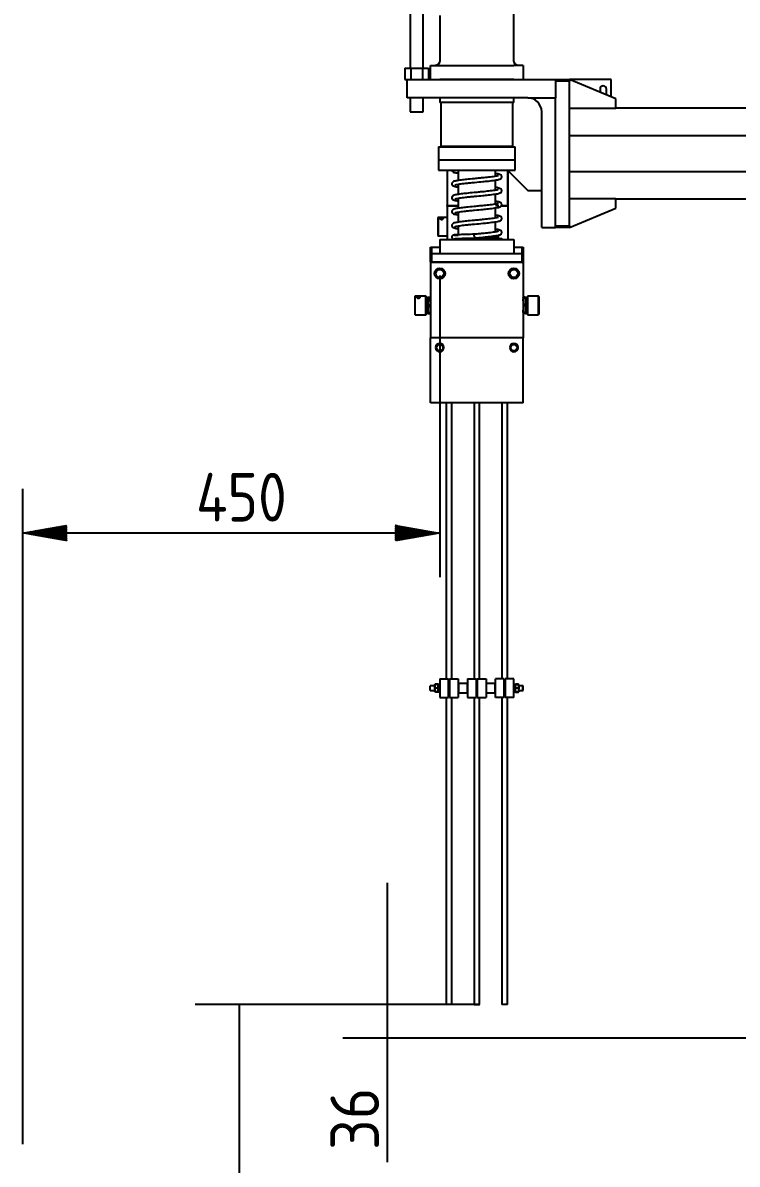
# Model space of a CAD drawing. Header units: millimetres. Extents: x 0 to 1189, y 0 to 841.
# Drawn here: x 364.6 to 416, y 628 to 710.1 of the extents above; entities that cross this region are included whole.
import ezdxf

# ---------------------------------------------------------------- set-up
doc = ezdxf.new("R2010")
doc.units = ezdxf.units.MM
doc.layers.add('1', color=7, linetype='CONTINUOUS', true_color=0xffffff)
doc.layers.add('205', color=7, linetype='CONTINUOUS', true_color=0xffffff)
doc.styles.add('iso-1', font='isocp.shx')
doc.dimstyles.get("Standard").update_dxf_attribs({"dimtxt": 0.18, "dimasz": 0.18, "dimexe": 0.18, "dimexo": 0.0625, "dimgap": 0.09, "dimtad": 0, "dimtih": 1, "dimtoh": 1, "dimdec": 4, "dimzin": 0, "dimdsep": 46, "dimtxsty": 'Standard', "dimcen": 0.09, "dimadec": 0, "dimazin": 0, "dimtfac": 1, "dimtdec": 4, "dimtofl": 0, "dimtmove": 0, "dimatfit": 3, "dimfxl": 1, "dimtolj": 1, "dimtzin": 0, "dimarcsym": 0})

# ---------------------------------------------------------------- blocks, each defined once
blk = doc.blocks.new('DimnDraft3D7')
at = {"layer": '1', "color": 152, "linetype": 'Continuous', "transparency": 16777216}
for p, q in [((393.456, 639.451), (376.968, 639.451)), ((370.831, 572.784), (383.318, 572.784))]:
    blk.add_line(p, q, dxfattribs=at)
at = {"layer": '1', "color": 27, "linetype": 'Continuous', "transparency": 16777216}
blk.add_line((380.143, 639.451), (380.143, 572.784), dxfattribs=at)
for points in [[(380.143, 639.451), (380.703, 636.276), (379.583, 636.276), (380.143, 639.451)], [(380.143, 572.784), (379.583, 575.959), (380.703, 575.959), (380.143, 572.784)]]:
    blk.add_solid(points, dxfattribs=at)
at = {"layer": '1', "color": 23, "linetype": 'Continuous', "transparency": 16777216, "insert": (379.572, 602.867), "char_height": 3.5, "attachment_point": 7, "rotation": 90, "line_spacing_factor": 0.963855, "style": 'iso-1'}
blk.add_mtext('\\W01.000;1000 ', dxfattribs=at)
blk = doc.blocks.new('DimnDraft3D8')
at = {"layer": '1', "color": 27, "linetype": 'Continuous', "transparency": 16777216}
blk.add_line((390.781, 648.201), (390.781, 628.11), dxfattribs=at)
at = {"layer": '1', "color": 152, "linetype": 'Continuous', "transparency": 16777216}
for p, q in [((397.456, 639.451), (387.606, 639.451)), ((417.812, 637.034), (387.606, 637.034))]:
    blk.add_line(p, q, dxfattribs=at)
at = {"layer": '1', "color": 27, "linetype": 'Continuous', "transparency": 16777216}
for points in [[(390.781, 639.451), (390.221, 642.626), (391.34, 642.626), (390.781, 639.451)], [(390.781, 637.034), (391.34, 633.859), (390.221, 633.859), (390.781, 637.034)]]:
    blk.add_solid(points, dxfattribs=at)
at = {"layer": '1', "color": 23, "linetype": 'Continuous', "transparency": 16777216, "insert": (390.21, 628.985), "char_height": 3.5, "attachment_point": 7, "rotation": 90, "line_spacing_factor": 0.963855, "style": 'iso-1'}
blk.add_mtext('\\W01.000;36 ', dxfattribs=at)
blk = doc.blocks.new('DimnDraft3D12')
at = {"layer": '1', "color": 152, "linetype": 'Continuous', "transparency": 16777216}
for p, q in [((403.261, 799.143), (691.927, 799.143)), ((596.889, 478.901), (691.927, 478.901))]:
    blk.add_line(p, q, dxfattribs=at)
at = {"layer": '1', "color": 27, "linetype": 'Continuous', "transparency": 16777216}
blk.add_line((688.752, 478.901), (688.752, 799.143), dxfattribs=at)
for points in [[(688.752, 799.143), (689.312, 795.968), (688.192, 795.968), (688.752, 799.143)], [(688.752, 478.901), (688.192, 482.076), (689.312, 482.076), (688.752, 478.901)]]:
    blk.add_solid(points, dxfattribs=at)
at = {"layer": '1', "color": 23, "linetype": 'Continuous', "transparency": 16777216, "insert": (688.181, 634.979), "char_height": 3.5, "attachment_point": 7, "rotation": 90, "line_spacing_factor": 0.963855, "style": 'iso-1'}
blk.add_mtext('\\W01.000;4804 ', dxfattribs=at)

msp = doc.modelspace()

# ---------------------------------------------------------------- hatches: boundary and pattern name
at = {"layer": '1', "linetype": 'Continuous'}
h = msp.add_hatch(dxfattribs=at)
h.set_pattern_fill('ANSI31', color=27, scale=0.02, angle=45, style=0, pattern_type=0)
h.set_pattern_definition([(45, (0, 0), (-0.0141421356, 0.0141421356), [])])
h.paths.add_polyline_path([(364.577, 673.382), (367.752, 673.942), (367.752, 672.822)], flags=0)
h = msp.add_hatch(dxfattribs=at)
h.set_pattern_fill('ANSI31', color=27, scale=0.02, angle=45, style=0, pattern_type=0)
h.set_pattern_definition([(45, (0, 0), (-0.0141421356, 0.0141421356), [])])
h.paths.add_polyline_path([(394.577, 673.382), (391.402, 672.822), (391.402, 673.942)], flags=0)

# ---------------------------------------------------------------- linework, layer by layer
at = {"layer": '1', "color": 152, "linetype": 'Continuous'}
for p, q in [((394.577, 691.897), (394.577, 670.207)), ((364.577, 629.405), (364.577, 676.557))]:
    msp.add_line(p, q, dxfattribs=at)
at = {"layer": '1', "color": 27, "linetype": 'Continuous'}
msp.add_line((364.577, 673.382), (394.577, 673.382), dxfattribs=at)
at = {"layer": '205', "color": 252, "linetype": 'Continuous'}
for p, q in [((392.443, 720.884), (392.443, 706.818)), ((393.377, 706.818), (393.377, 720.884)), ((399.91, 707.351), (399.91, 716.818)), ((394.577, 710.618), (394.577, 707.351)), ((392.063, 706.818), (392.063, 706.018)), ((392.063, 706.818), (392.487, 706.818)), ((392.487, 706.818), (392.487, 706.018)), ((392.487, 706.818), (393.333, 706.818)), ((393.333, 706.818), (393.333, 706.018)), ((393.333, 706.818), (393.757, 706.818)), ((393.757, 706.818), (393.757, 706.018)), ((393.91, 706.018), (393.91, 707.018)), ((393.91, 707.018), (394.577, 707.018)), ((394.577, 707.018), (399.91, 707.018)), ((400.577, 707.018), (399.91, 707.018)), ((400.577, 707.018), (400.577, 706.018)), ((392.063, 706.018), (392.243, 706.018)), ((392.243, 704.684), (392.243, 706.018)), ((392.243, 706.018), (392.577, 706.018)), ((392.577, 706.018), (402.91, 706.018)), ((399.91, 706.018), (394.577, 706.018)), ((402.91, 706.018), (403.91, 706.018)), ((402.91, 706.018), (402.91, 704.684)), ((403.91, 705.884), (402.91, 705.884)), ((407.243, 704.618), (403.91, 706.018)), ((403.91, 706.018), (403.91, 705.884)), ((406.91, 706.018), (403.91, 706.018)), ((403.91, 695.484), (403.91, 705.884)), ((406.91, 704.758), (406.91, 706.018)), ((392.577, 704.684), (392.243, 704.684)), ((392.443, 704.684), (392.443, 703.684)), ((400.91, 704.684), (392.577, 704.684)), ((393.377, 703.684), (393.377, 704.684)), ((394.577, 704.684), (394.577, 704.351)), ((399.91, 704.351), (399.91, 704.684)), ((400.91, 704.684), (402.91, 704.684)), ((402.91, 695.351), (402.91, 704.684)), ((406.11, 705.318), (406.11, 705.093)), ((406.577, 704.897), (406.577, 705.318)), ((407.243, 703.951), (407.243, 704.618)), ((399.91, 704.351), (394.577, 704.351)), ((394.643, 704.351), (394.643, 701.218)), ((399.843, 701.218), (399.843, 704.351)), ((403.91, 703.951), (407.243, 703.951)), ((418.911, 703.951), (407.244, 703.951)), ((392.443, 703.684), (393.377, 703.684)), ((401.91, 695.351), (401.91, 703.684)), ((403.911, 701.977), (418.911, 701.977)), ((394.477, 701.151), (394.477, 700.218)), ((394.477, 701.151), (400.01, 701.151)), ((394.643, 701.218), (394.695, 701.166)), ((394.643, 701.218), (399.843, 701.218)), ((394.643, 701.218), (399.843, 701.218)), ((399.792, 701.166), (399.843, 701.218)), ((400.01, 700.218), (400.01, 701.151)), ((394.477, 700.218), (394.477, 699.484)), ((394.477, 700.218), (397.243, 700.218)), ((394.477, 700.218), (400.01, 700.218)), ((397.243, 700.218), (400.01, 700.218)), ((400.01, 699.484), (400.01, 700.218)), ((394.477, 699.484), (397.243, 699.484)), ((395.11, 699.484), (395.11, 696.951)), ((395.91, 699.471), (395.91, 698.738)), ((397.243, 699.484), (400.01, 699.484)), ((398.577, 699.038), (398.577, 699.485)), ((399.443, 699.484), (400.91, 698.018)), ((399.454, 699.473), (399.454, 696.884)), ((399.51, 694.484), (399.51, 699.418)), ((403.911, 699.391), (418.911, 699.391)), ((395.91, 698.47), (395.91, 697.739)), ((398.577, 698.039), (398.577, 698.768)), ((395.91, 697.471), (395.91, 696.738)), ((398.577, 697.038), (398.577, 697.769)), ((400.91, 698.018), (401.91, 698.018)), ((407.243, 697.418), (403.91, 697.418)), ((407.243, 696.751), (407.243, 697.418)), ((407.244, 697.418), (418.911, 697.418)), ((395.11, 696.951), (395.91, 696.951)), ((395.11, 696.884), (395.11, 694.484)), ((395.91, 696.884), (395.11, 696.884)), ((395.91, 696.471), (395.91, 695.739)), ((398.577, 696.951), (398.835, 696.951)), ((398.577, 696.039), (398.577, 696.768)), ((399.454, 696.884), (398.998, 696.884)), ((399.055, 696.951), (399.386, 696.951)), ((403.91, 695.351), (407.243, 696.751)), ((394.477, 696.084), (394.443, 696.051)), ((394.443, 696.051), (394.443, 695.982)), ((394.443, 695.982), (394.443, 694.784)), ((395.11, 696.084), (394.477, 696.084)), ((394.477, 696.012), (394.477, 696.084)), ((394.477, 694.751), (394.477, 696.012)), ((398.577, 695.038), (398.577, 695.769)), ((394.443, 694.784), (394.477, 694.751)), ((394.477, 694.751), (395.11, 694.751)), ((395.91, 695.47), (395.91, 694.833)), ((398.577, 694.638), (398.577, 694.768)), ((401.91, 695.351), (402.91, 695.351)), ((402.91, 695.484), (403.91, 695.484)), ((403.91, 695.351), (402.91, 695.351)), ((403.91, 695.484), (403.91, 695.351)), ((393.91, 693.484), (393.91, 693.951)), ((393.91, 693.951), (393.977, 693.951)), ((393.977, 693.951), (393.977, 693.484)), ((393.977, 693.951), (394.577, 693.951)), ((394.577, 694.484), (394.577, 693.484)), ((394.577, 694.484), (395.243, 694.484)), ((395.243, 694.484), (399.243, 694.484)), ((395.91, 694.568), (395.91, 694.485)), ((399.243, 694.484), (399.91, 694.484)), ((399.91, 694.484), (399.91, 693.484)), ((399.91, 693.951), (400.51, 693.951)), ((400.51, 693.484), (400.51, 693.951)), ((400.51, 693.951), (400.577, 693.951)), ((400.577, 693.951), (400.577, 693.484)), ((393.91, 692.884), (393.91, 693.484)), ((393.91, 693.484), (393.977, 693.484)), ((393.977, 693.484), (393.977, 692.884)), ((393.977, 693.484), (400.51, 693.484)), ((400.51, 692.884), (400.51, 693.484)), ((400.51, 693.484), (400.577, 693.484)), ((400.577, 693.484), (400.577, 692.884)), ((393.91, 692.884), (393.91, 692.784)), ((393.91, 692.884), (400.577, 692.884)), ((393.977, 692.851), (393.91, 692.784)), ((393.91, 692.784), (393.91, 687.418)), ((400.51, 692.851), (393.977, 692.851)), ((400.577, 692.784), (400.51, 692.851)), ((400.577, 692.884), (400.577, 692.784)), ((400.577, 692.784), (400.577, 687.418)), ((392.81, 690.418), (392.777, 690.384)), ((392.777, 690.384), (392.777, 690.316)), ((392.777, 690.316), (392.777, 689.118)), ((393.577, 690.418), (392.81, 690.418)), ((392.81, 690.345), (392.81, 690.418)), ((392.81, 689.084), (392.81, 690.345)), ((393.71, 690.284), (393.577, 690.418)), ((393.577, 689.084), (393.577, 690.418)), ((393.71, 690.284), (393.71, 689.218)), ((393.71, 689.218), (393.71, 690.284)), ((393.891, 690.084), (393.71, 690.084)), ((393.731, 690.335), (393.889, 690.335)), ((393.731, 690.299), (393.889, 690.299)), ((400.755, 690.335), (400.598, 690.335)), ((400.91, 690.418), (400.777, 690.284)), ((400.777, 690.284), (400.777, 689.275)), ((401.677, 690.418), (400.91, 690.418)), ((400.91, 689.156), (400.91, 690.418)), ((401.71, 690.384), (401.677, 690.418)), ((401.677, 689.084), (401.677, 690.418)), ((401.71, 690.384), (401.71, 689.118)), ((392.777, 689.118), (392.81, 689.084)), ((392.81, 689.084), (393.577, 689.084)), ((393.577, 689.084), (393.71, 689.218)), ((393.731, 689.715), (393.889, 689.715)), ((393.731, 689.167), (393.889, 689.167)), ((400.755, 689.787), (400.598, 689.787)), ((400.755, 689.203), (400.598, 689.203)), ((400.755, 689.167), (400.598, 689.167)), ((400.777, 689.275), (400.777, 689.218)), ((400.777, 689.218), (400.91, 689.084)), ((400.91, 689.084), (400.91, 689.156)), ((400.91, 689.084), (401.677, 689.084)), ((401.677, 689.084), (401.71, 689.118)), ((393.91, 682.751), (393.91, 687.418)), ((400.577, 687.418), (393.91, 687.418)), ((400.577, 682.751), (400.577, 687.418)), ((400.577, 682.751), (393.91, 682.751)), ((395.043, 682.75), (395.043, 662.884)), ((395.443, 662.884), (395.443, 682.75)), ((397.043, 682.75), (397.043, 662.884)), ((397.443, 662.884), (397.443, 682.75)), ((399.043, 682.75), (399.043, 662.884)), ((399.443, 662.884), (399.443, 682.75)), ((394.577, 662.884), (394.577, 661.551)), ((394.577, 662.884), (395.21, 662.884)), ((395.21, 661.551), (395.21, 662.884)), ((395.277, 662.884), (395.277, 661.551)), ((395.277, 662.884), (395.91, 662.884)), ((395.91, 662.884), (395.91, 661.551)), ((396.577, 662.884), (396.577, 661.551)), ((396.577, 662.884), (397.21, 662.884)), ((397.21, 661.551), (397.21, 662.884)), ((397.277, 662.884), (397.91, 662.884)), ((397.277, 662.884), (397.277, 661.551)), ((397.91, 662.884), (397.91, 661.551)), ((398.577, 661.551), (398.577, 662.884)), ((399.21, 662.884), (398.577, 662.884)), ((399.21, 661.551), (399.21, 662.884)), ((399.277, 662.884), (399.277, 661.551)), ((399.91, 662.884), (399.277, 662.884)), ((399.91, 661.551), (399.91, 662.884)), ((394.23, 662.384), (393.897, 662.384)), ((393.897, 662.051), (393.897, 662.384)), ((393.897, 662.051), (394.23, 662.051)), ((394.23, 662.489), (394.23, 662.484)), ((394.23, 662.4), (394.23, 662.484)), ((394.23, 662.4), (394.23, 662.302)), ((394.23, 662.134), (394.23, 662.302)), ((394.23, 662.134), (394.23, 662.035)), ((394.23, 661.951), (394.23, 662.035)), ((394.23, 661.946), (394.23, 661.951)), ((394.428, 662.5), (394.265, 662.5)), ((394.428, 662.484), (394.265, 662.484)), ((394.428, 662.218), (394.265, 662.218)), ((394.428, 661.951), (394.265, 661.951)), ((394.428, 661.935), (394.265, 661.935)), ((394.463, 662.4), (394.463, 662.484)), ((394.463, 662.289), (394.463, 662.412)), ((394.463, 662.4), (394.463, 662.302)), ((394.463, 662.134), (394.463, 662.302)), ((394.463, 661.996), (394.463, 662.15)), ((394.463, 662.134), (394.463, 662.035)), ((394.463, 661.951), (394.463, 662.035)), ((394.463, 661.951), (394.543, 661.951)), ((394.463, 661.946), (394.463, 661.951)), ((394.524, 662.484), (394.496, 662.484)), ((394.543, 662.484), (394.524, 662.484)), ((394.577, 662.518), (394.543, 662.518)), ((394.543, 662.218), (394.543, 662.518)), ((394.543, 661.951), (394.543, 662.484)), ((394.543, 661.918), (394.543, 662.218)), ((394.543, 661.918), (394.577, 661.918)), ((395.277, 662.384), (395.21, 662.384)), ((395.21, 662.051), (395.277, 662.051)), ((395.943, 662.551), (395.91, 662.518)), ((395.91, 661.918), (395.943, 661.884)), ((396.543, 662.551), (395.943, 662.551)), ((395.943, 662.218), (395.943, 662.551)), ((395.943, 661.884), (395.943, 662.218)), ((396.577, 662.518), (396.543, 662.551)), ((396.543, 662.551), (396.543, 662.218)), ((396.543, 662.218), (396.543, 661.884)), ((396.543, 661.884), (396.577, 661.918)), ((397.277, 662.384), (397.21, 662.384)), ((397.21, 662.051), (397.277, 662.051)), ((397.943, 662.551), (397.91, 662.518)), ((397.91, 661.918), (397.943, 661.884)), ((398.543, 662.551), (397.943, 662.551)), ((397.943, 661.932), (397.943, 662.551)), ((397.943, 661.884), (397.943, 661.932)), ((398.577, 662.518), (398.543, 662.551)), ((398.543, 662.551), (398.543, 661.932)), ((398.543, 661.932), (398.543, 661.884)), ((398.543, 661.884), (398.577, 661.918)), ((399.277, 662.384), (399.21, 662.384)), ((399.21, 662.051), (399.277, 662.051)), ((399.943, 662.518), (399.91, 662.518)), ((399.91, 661.918), (399.943, 661.918)), ((399.943, 661.918), (399.943, 662.518)), ((400.023, 662.484), (399.943, 662.484)), ((399.943, 661.951), (399.943, 662.484)), ((399.943, 661.951), (400.023, 661.951)), ((400.023, 662.49), (400.023, 662.486)), ((400.023, 662.486), (400.023, 662.406)), ((400.023, 662.308), (400.023, 662.406)), ((400.023, 662.288), (400.023, 662.406)), ((400.023, 662.308), (400.023, 662.14)), ((400.023, 661.981), (400.023, 662.158)), ((400.023, 662.04), (400.023, 662.14)), ((400.023, 662.04), (400.023, 661.952)), ((400.023, 661.949), (400.023, 661.952)), ((400.023, 661.951), (400.023, 661.951)), ((400.059, 662.519), (400.221, 662.519)), ((400.059, 662.488), (400.221, 662.488)), ((400.059, 662.226), (400.221, 662.226)), ((400.059, 661.955), (400.221, 661.955)), ((400.059, 661.947), (400.221, 661.947)), ((400.059, 661.916), (400.221, 661.916)), ((400.257, 662.486), (400.257, 662.406)), ((400.257, 662.308), (400.257, 662.406)), ((400.563, 662.384), (400.257, 662.384)), ((400.257, 662.308), (400.257, 662.14)), ((400.257, 662.04), (400.257, 662.14)), ((400.257, 662.051), (400.563, 662.051)), ((400.257, 662.04), (400.257, 661.952)), ((400.257, 661.949), (400.257, 661.952)), ((400.59, 662.384), (400.563, 662.384)), ((400.563, 662.051), (400.563, 662.384)), ((400.563, 662.051), (400.59, 662.051)), ((400.59, 662.051), (400.59, 662.384)), ((394.577, 661.551), (395.21, 661.551)), ((395.043, 661.551), (395.043, 639.451)), ((395.277, 661.551), (395.91, 661.551)), ((395.443, 639.451), (395.443, 661.551)), ((395.943, 661.884), (396.543, 661.884)), ((396.577, 661.551), (397.21, 661.551)), ((397.043, 661.551), (397.043, 639.451)), ((397.277, 661.551), (397.91, 661.551)), ((397.443, 639.451), (397.443, 661.551)), ((397.943, 661.884), (398.543, 661.884)), ((399.21, 661.551), (398.577, 661.551)), ((399.043, 661.551), (399.043, 639.451)), ((399.91, 661.551), (399.277, 661.551)), ((399.443, 639.451), (399.443, 661.551)), ((395.243, 639.451), (395.043, 639.451)), ((395.443, 639.451), (395.243, 639.451)), ((397.043, 639.451), (397.443, 639.451)), ((399.243, 639.451), (399.043, 639.451)), ((399.443, 639.451), (399.243, 639.451))]:
    msp.add_line(p, q, dxfattribs=at)
for centre, radius in [((394.577, 692.051), 0.383), ((394.577, 692.051), 0.283), ((399.91, 692.051), 0.383), ((399.91, 692.051), 0.283), ((394.577, 686.718), 0.227), ((399.91, 686.718), 0.227)]:
    msp.add_circle(centre, radius, dxfattribs=at)
at = {"layer": '205', "color": 252, "linetype": 'Continuous', "extrusion": (0, 0, -1)}
for centre in [(-394.577, 686.718), (-399.91, 686.718)]:
    msp.add_circle(centre, 0.3, dxfattribs=at)
for centre, start, end in [((-394.243, 707.351), 180, 270), ((-400.243, 707.351), 270, 0)]:
    msp.add_arc(centre, 0.333, start, end, dxfattribs=at)
at = {"layer": '205', "color": 252, "linetype": 'Continuous'}
for centre, radius, end in [((406.343, 705.318), 0.233, 180), ((400.91, 703.684), 1, 90)]:
    msp.add_arc(centre, radius, 0, end, dxfattribs=at)
for centre, major_axis, ratio, start_param, end_param in [((397.075, 694.738), (-0.013, 0.133), 0.100543, 1.561146, 3.139123), ((397.075, 694.738), (0.004, -0.133), 0.100964, 4.709676, 6.632418), ((394.524, 662.218), (0.407, 0), 0.655077, 1.523688, 1.720791), ((394.463, 662.218), (0.407, 0), 0.655077, 1.372986, 1.570796)]:
    msp.add_ellipse(centre, major_axis=major_axis, ratio=ratio, start_param=start_param, end_param=end_param, dxfattribs=at)
for points, knots in [([(397.118, 701.151), (397.138, 701.156), (397.159, 701.16), (397.19, 701.165), (397.2, 701.166), (397.222, 701.167), (397.233, 701.168), (397.265, 701.168), (397.286, 701.166), (397.328, 701.16), (397.349, 701.156), (397.369, 701.151)], [0, 0, 0, 0, 0.25, 0.25, 0.375, 0.375, 0.5, 0.5, 0.75, 0.75, 1, 1, 1, 1]), ([(397.062, 698.87), (396.859, 698.851), (396.53, 698.818), (396.071, 698.767), (395.724, 698.71), (395.553, 698.677), (395.467, 698.591), (395.448, 698.545), (395.441, 698.505), (395.447, 698.464), (395.466, 698.418), (395.552, 698.329), (395.68, 698.306), (395.842, 698.278), (395.892, 698.27)], [0, 0, 0, 0, 0.161914, 0.28345, 0.445353, 0.6139, 0.655577, 0.67303, 0.688452, 0.70375, 0.721059, 0.762327, 0.932877, 1, 1, 1, 1]), ([(395.445, 699.484), (395.446, 699.478), (395.449, 699.459), (395.466, 699.418), (395.552, 699.329), (395.68, 699.306), (395.842, 699.278), (395.892, 699.27)], [0, 0, 0, 0, 0.022593, 0.079698, 0.215854, 0.778546, 1, 1, 1, 1]), ([(398.81, 699.087), (398.81, 699.087), (398.804, 699.087), (398.756, 699.07), (398.57, 699.032), (398.242, 698.988), (397.805, 698.942), (397.412, 698.904), (397.185, 698.882), (397.062, 698.87)], [0, 0, 0, 0, 0.02444, 0.150611, 0.260996, 0.510619, 0.720546, 0.851495, 1, 1, 1, 1]), ([(397.088, 698.605), (397.291, 698.624), (397.628, 698.656), (398.14, 698.708), (398.579, 698.762), (398.823, 698.81), (398.942, 698.85), (399.012, 698.903), (399.052, 698.981), (399.022, 699.125), (398.854, 699.192), (398.708, 699.221), (398.583, 699.24), (398.579, 699.241)], [0, 0, 0, 0, 0.146619, 0.254632, 0.408033, 0.562766, 0.625395, 0.661777, 0.701657, 0.742328, 0.84421, 0.995764, 1, 1, 1, 1]), ([(395.673, 698.418), (395.673, 698.418), (395.675, 698.418), (395.713, 698.433), (395.829, 698.458), (396.054, 698.495), (396.372, 698.533), (396.742, 698.571), (396.965, 698.593), (397.088, 698.605)], [0, 0, 0, 0, 0.010132, 0.126239, 0.252787, 0.423753, 0.67226, 0.826129, 1, 1, 1, 1]), ([(398.81, 698.087), (398.81, 698.087), (398.804, 698.087), (398.756, 698.07), (398.57, 698.032), (398.242, 697.988), (397.805, 697.942), (397.412, 697.904), (397.185, 697.882), (397.062, 697.87)], [0, 0, 0, 0, 0.02444, 0.150611, 0.260996, 0.510619, 0.720546, 0.851495, 1, 1, 1, 1]), ([(397.088, 697.605), (397.291, 697.624), (397.628, 697.656), (398.14, 697.708), (398.579, 697.762), (398.823, 697.81), (398.942, 697.85), (399.012, 697.903), (399.052, 697.981), (399.022, 698.125), (398.854, 698.192), (398.708, 698.221), (398.583, 698.24), (398.579, 698.241)], [0, 0, 0, 0, 0.146619, 0.254632, 0.408033, 0.562766, 0.625395, 0.661777, 0.701657, 0.742328, 0.84421, 0.995764, 1, 1, 1, 1]), ([(397.062, 697.87), (396.859, 697.851), (396.53, 697.818), (396.071, 697.767), (395.724, 697.71), (395.553, 697.677), (395.467, 697.591), (395.448, 697.545), (395.441, 697.505), (395.447, 697.464), (395.466, 697.418), (395.552, 697.329), (395.68, 697.306), (395.842, 697.278), (395.892, 697.27)], [0, 0, 0, 0, 0.161914, 0.28345, 0.445353, 0.6139, 0.655577, 0.67303, 0.688452, 0.70375, 0.721059, 0.762327, 0.932877, 1, 1, 1, 1]), ([(395.673, 697.418), (395.673, 697.418), (395.675, 697.418), (395.713, 697.433), (395.829, 697.458), (396.054, 697.495), (396.372, 697.533), (396.742, 697.571), (396.965, 697.593), (397.088, 697.605)], [0, 0, 0, 0, 0.010132, 0.126239, 0.252787, 0.423753, 0.67226, 0.826129, 1, 1, 1, 1]), ([(397.088, 696.605), (397.291, 696.624), (397.628, 696.656), (398.14, 696.708), (398.579, 696.762), (398.823, 696.81), (398.942, 696.85), (399.012, 696.903), (399.052, 696.981), (399.022, 697.125), (398.854, 697.192), (398.708, 697.221), (398.583, 697.24), (398.579, 697.241)], [0, 0, 0, 0, 0.146619, 0.254632, 0.408033, 0.562766, 0.625395, 0.661777, 0.701657, 0.742328, 0.84421, 0.995764, 1, 1, 1, 1]), ([(397.062, 696.87), (396.859, 696.851), (396.53, 696.818), (396.071, 696.767), (395.724, 696.71), (395.553, 696.677), (395.467, 696.591), (395.448, 696.545), (395.441, 696.505), (395.447, 696.464), (395.466, 696.418), (395.552, 696.329), (395.68, 696.306), (395.842, 696.278), (395.892, 696.27)], [0, 0, 0, 0, 0.161914, 0.28345, 0.445353, 0.6139, 0.655577, 0.67303, 0.688452, 0.70375, 0.721059, 0.762327, 0.932877, 1, 1, 1, 1]), ([(395.673, 696.418), (395.673, 696.418), (395.675, 696.418), (395.713, 696.433), (395.829, 696.458), (396.054, 696.495), (396.372, 696.533), (396.742, 696.571), (396.965, 696.593), (397.088, 696.605)], [0, 0, 0, 0, 0.010132, 0.126239, 0.252787, 0.423753, 0.67226, 0.826129, 1, 1, 1, 1]), ([(398.81, 697.087), (398.81, 697.087), (398.804, 697.087), (398.756, 697.07), (398.57, 697.032), (398.242, 696.988), (397.805, 696.942), (397.412, 696.904), (397.185, 696.882), (397.062, 696.87)], [0, 0, 0, 0, 0.02444, 0.150611, 0.260996, 0.510619, 0.720546, 0.851495, 1, 1, 1, 1]), ([(394.837, 696.012), (394.837, 696.007), (394.834, 695.996), (394.821, 695.979), (394.802, 695.964), (394.781, 695.953), (394.759, 695.946), (394.735, 695.941), (394.71, 695.939), (394.685, 695.941), (394.661, 695.946), (394.639, 695.953), (394.618, 695.964), (394.599, 695.979), (394.586, 695.996), (394.582, 696.012), (394.586, 696.027), (394.599, 696.04), (394.618, 696.048), (394.639, 696.054), (394.661, 696.058), (394.685, 696.06), (394.71, 696.061), (394.735, 696.06), (394.759, 696.058), (394.781, 696.054), (394.803, 696.048), (394.821, 696.04), (394.834, 696.027), (394.837, 696.017), (394.837, 696.012)], [0, 0, 0, 0, 0.043145, 0.084585, 0.127152, 0.158087, 0.189041, 0.219782, 0.250016, 0.280182, 0.311001, 0.341907, 0.372863, 0.415453, 0.456937, 0.500162, 0.543221, 0.58461, 0.627177, 0.658117, 0.68906, 0.719838, 0.750084, 0.780271, 0.811119, 0.842031, 0.873011, 0.915553, 0.956934, 1, 1, 1, 1]), ([(394.803, 695.982), (394.803, 695.985), (394.802, 695.989), (394.798, 695.996), (394.79, 696.002), (394.775, 696.007), (394.755, 696.011), (394.732, 696.013), (394.706, 696.013), (394.682, 696.013), (394.667, 696.011), (394.661, 696.01)], [0, 0, 0, 0, 0.075474, 0.162338, 0.260702, 0.370637, 0.515609, 0.639058, 0.741162, 0.901904, 1, 1, 1, 1]), ([(397.062, 695.87), (396.859, 695.851), (396.53, 695.818), (396.071, 695.767), (395.724, 695.71), (395.553, 695.677), (395.467, 695.591), (395.448, 695.545), (395.441, 695.505), (395.447, 695.464), (395.466, 695.418), (395.552, 695.329), (395.68, 695.306), (395.842, 695.278), (395.892, 695.27)], [0, 0, 0, 0, 0.161914, 0.28345, 0.445353, 0.6139, 0.655577, 0.67303, 0.688452, 0.70375, 0.721059, 0.762327, 0.932877, 1, 1, 1, 1]), ([(395.673, 695.418), (395.673, 695.418), (395.675, 695.418), (395.713, 695.433), (395.829, 695.458), (396.054, 695.495), (396.372, 695.533), (396.742, 695.571), (396.965, 695.593), (397.088, 695.605)], [0, 0, 0, 0, 0.010132, 0.126239, 0.252787, 0.423753, 0.67226, 0.826129, 1, 1, 1, 1]), ([(398.81, 696.087), (398.81, 696.087), (398.804, 696.087), (398.756, 696.07), (398.57, 696.032), (398.242, 695.988), (397.805, 695.942), (397.412, 695.904), (397.185, 695.882), (397.062, 695.87)], [0, 0, 0, 0, 0.02444, 0.150611, 0.260996, 0.510619, 0.720546, 0.851495, 1, 1, 1, 1]), ([(397.088, 695.605), (397.291, 695.624), (397.628, 695.656), (398.14, 695.708), (398.579, 695.762), (398.823, 695.81), (398.942, 695.85), (399.012, 695.903), (399.052, 695.981), (399.022, 696.125), (398.854, 696.192), (398.708, 696.221), (398.583, 696.24), (398.579, 696.241)], [0, 0, 0, 0, 0.146619, 0.254632, 0.408033, 0.562766, 0.625395, 0.661777, 0.701657, 0.742328, 0.84421, 0.995764, 1, 1, 1, 1]), ([(397.071, 694.871), (396.867, 694.865), (396.54, 694.856), (396.076, 694.844), (395.706, 694.815), (395.596, 694.841), (395.49, 694.776), (395.466, 694.75), (395.448, 694.714), (395.442, 694.676), (395.445, 694.647), (395.453, 694.619), (395.478, 694.575), (395.598, 694.503), (395.682, 694.521), (395.844, 694.516), (395.892, 694.514)], [0, 0, 0, 0, 0.161853, 0.279798, 0.452152, 0.630818, 0.648713, 0.664246, 0.678006, 0.690752, 0.697126, 0.703708, 0.717849, 0.752403, 0.933952, 1, 1, 1, 1]), ([(395.907, 694.777), (395.904, 694.777), (395.836, 694.78), (395.724, 694.786), (395.647, 694.792), (395.625, 694.796), (395.625, 694.795)], [0, 0, 0, 0, 0.023927, 0.426707, 0.834692, 1, 1, 1, 1]), ([(397.062, 694.738), (397.061, 694.746), (397.061, 694.755), (397.06, 694.772), (397.06, 694.78), (397.059, 694.805), (397.059, 694.819), (397.06, 694.838), (397.06, 694.843), (397.061, 694.853), (397.062, 694.857), (397.063, 694.864), (397.064, 694.866), (397.065, 694.87), (397.066, 694.871), (397.067, 694.871), (397.067, 694.871), (397.067, 694.871)], [0, 0, 0, 0, 0.124755, 0.124755, 0.24951, 0.24951, 0.499019, 0.499019, 0.623774, 0.623774, 0.748529, 0.748529, 0.873284, 0.873284, 0.998039, 0.998039, 1, 1, 1, 1]), ([(398.81, 695.087), (398.81, 695.087), (398.804, 695.087), (398.756, 695.07), (398.57, 695.032), (398.242, 694.988), (397.805, 694.942), (397.412, 694.904), (397.185, 694.882), (397.062, 694.87)], [0, 0, 0, 0, 0.02444, 0.150611, 0.260996, 0.510619, 0.720546, 0.851495, 1, 1, 1, 1]), ([(397.088, 694.605), (397.291, 694.624), (397.628, 694.656), (398.14, 694.708), (398.579, 694.762), (398.823, 694.81), (398.942, 694.85), (399.012, 694.903), (399.052, 694.981), (399.022, 695.125), (398.854, 695.192), (398.708, 695.221), (398.583, 695.24), (398.579, 695.241)], [0, 0, 0, 0, 0.146619, 0.254632, 0.408033, 0.562766, 0.625395, 0.661777, 0.701657, 0.742328, 0.84421, 0.995764, 1, 1, 1, 1]), ([(395.626, 694.549), (395.626, 694.549), (395.629, 694.55), (395.685, 694.555), (395.813, 694.563), (396.043, 694.573), (396.357, 694.584), (396.729, 694.595), (396.954, 694.601), (397.079, 694.604)], [0, 0, 0, 0, 0.015295, 0.156171, 0.286176, 0.445364, 0.682007, 0.831457, 1, 1, 1, 1]), ([(395.637, 694.551), (395.638, 694.551), (395.638, 694.551), (395.64, 694.551), (395.641, 694.551), (395.642, 694.551), (395.643, 694.551), (395.644, 694.551), (395.644, 694.551), (395.645, 694.551), (395.645, 694.551), (395.644, 694.551), (395.643, 694.551), (395.64, 694.551), (395.638, 694.551), (395.633, 694.551), (395.631, 694.551), (395.629, 694.551), (395.629, 694.551), (395.633, 694.551), (395.636, 694.551), (395.647, 694.551), (395.654, 694.551), (395.671, 694.551), (395.682, 694.551), (395.706, 694.551), (395.72, 694.551), (395.766, 694.551), (395.803, 694.551), (395.869, 694.551), (395.893, 694.551), (395.919, 694.551), (395.919, 694.551), (395.92, 694.551)], [0, 0, 0, 0, 0.001084, 0.001084, 0.004161, 0.004161, 0.007239, 0.007239, 0.013394, 0.013394, 0.038015, 0.038015, 0.062636, 0.062636, 0.111877, 0.111877, 0.210361, 0.210361, 0.308844, 0.308844, 0.407327, 0.407327, 0.505811, 0.505811, 0.604294, 0.604294, 0.702777, 0.702777, 0.899744, 0.899744, 0.998227, 0.998227, 1, 1, 1, 1]), ([(397.063, 694.551), (397.151, 694.551), (397.238, 694.551), (397.415, 694.551), (397.502, 694.551), (397.674, 694.551), (397.759, 694.551), (397.884, 694.551), (397.925, 694.551), (398.006, 694.551), (398.046, 694.551), (398.124, 694.551), (398.163, 694.551), (398.237, 694.551), (398.274, 694.551), (398.379, 694.551), (398.446, 694.551), (398.54, 694.551), (398.57, 694.551), (398.628, 694.551), (398.656, 694.551), (398.735, 694.551), (398.782, 694.551), (398.845, 694.551), (398.865, 694.551), (398.901, 694.551), (398.918, 694.551), (398.948, 694.551), (398.962, 694.551), (398.986, 694.551), (398.996, 694.551), (399.023, 694.551), (399.034, 694.551), (399.044, 694.551), (399.043, 694.551), (399.031, 694.551), (399.025, 694.551), (399.011, 694.551), (399.002, 694.551), (398.981, 694.551), (398.969, 694.551), (398.942, 694.551), (398.927, 694.551), (398.878, 694.551), (398.839, 694.551), (398.773, 694.551), (398.749, 694.551), (398.699, 694.551), (398.672, 694.551), (398.628, 694.551), (398.611, 694.551), (398.594, 694.551)], [0, 0, 0, 0, 0.061346, 0.061346, 0.122692, 0.122692, 0.184038, 0.184038, 0.214711, 0.214711, 0.245384, 0.245384, 0.276057, 0.276057, 0.30673, 0.30673, 0.368076, 0.368076, 0.398748, 0.398748, 0.429421, 0.429421, 0.490767, 0.490767, 0.52144, 0.52144, 0.552113, 0.552113, 0.582786, 0.582786, 0.613459, 0.613459, 0.674805, 0.674805, 0.736151, 0.736151, 0.766824, 0.766824, 0.797497, 0.797497, 0.82817, 0.82817, 0.858843, 0.858843, 0.920189, 0.920189, 0.950862, 0.950862, 0.981535, 0.981535, 1, 1, 1, 1]), ([(398.851, 694.653), (398.851, 694.655), (398.794, 694.648), (398.6, 694.637), (398.254, 694.624), (397.817, 694.611), (397.424, 694.6), (397.195, 694.594), (397.071, 694.591)], [0, 0, 0, 0, 0.13427, 0.269158, 0.517338, 0.722269, 0.852588, 1, 1, 1, 1]), ([(393.17, 690.345), (393.17, 690.34), (393.167, 690.329), (393.155, 690.312), (393.136, 690.298), (393.114, 690.287), (393.092, 690.279), (393.068, 690.274), (393.043, 690.272), (393.018, 690.274), (392.995, 690.279), (392.972, 690.287), (392.951, 690.298), (392.932, 690.312), (392.919, 690.329), (392.915, 690.346), (392.919, 690.361), (392.932, 690.373), (392.951, 690.382), (392.972, 690.387), (392.995, 690.391), (393.018, 690.393), (393.043, 690.394), (393.068, 690.393), (393.092, 690.391), (393.114, 690.387), (393.136, 690.382), (393.155, 690.373), (393.168, 690.361), (393.17, 690.351), (393.17, 690.345)], [0, 0, 0, 0, 0.043145, 0.084585, 0.127152, 0.158087, 0.189041, 0.219782, 0.250016, 0.280182, 0.311001, 0.341907, 0.372863, 0.415453, 0.456937, 0.500162, 0.543221, 0.58461, 0.627177, 0.658117, 0.68906, 0.719838, 0.750084, 0.780271, 0.811119, 0.842031, 0.873011, 0.915553, 0.956934, 1, 1, 1, 1]), ([(393.137, 690.316), (393.137, 690.318), (393.136, 690.322), (393.132, 690.329), (393.123, 690.335), (393.109, 690.341), (393.088, 690.344), (393.065, 690.346), (393.04, 690.347), (393.016, 690.346), (393, 690.344), (392.995, 690.343)], [0, 0, 0, 0, 0.075474, 0.162338, 0.260702, 0.370637, 0.515609, 0.639058, 0.741162, 0.901904, 1, 1, 1, 1]), ([(393.731, 690.299), (393.722, 690.201), (393.716, 690.104), (393.716, 689.958), (393.717, 689.909), (393.723, 689.812), (393.727, 689.763), (393.731, 689.715)], [0, 0, 0, 0, 0.5, 0.5, 0.75, 0.75, 1, 1, 1, 1]), ([(393.889, 689.715), (393.893, 689.763), (393.897, 689.812), (393.903, 689.909), (393.904, 689.958), (393.904, 690.104), (393.898, 690.201), (393.889, 690.299)], [0, 0, 0, 0, 0.25, 0.25, 0.5, 0.5, 1, 1, 1, 1]), ([(393.731, 689.203), (393.727, 689.252), (393.723, 689.301), (393.719, 689.372), (393.718, 689.395), (393.717, 689.417)], [0, 0, 0, 0, 0.682215, 0.682215, 1, 1, 1, 1]), ([(400.598, 689.787), (400.588, 689.69), (400.583, 689.593), (400.583, 689.447), (400.584, 689.398), (400.589, 689.301), (400.593, 689.252), (400.598, 689.203)], [0, 0, 0, 0, 0.5, 0.5, 0.75, 0.75, 1, 1, 1, 1]), ([(400.755, 689.203), (400.76, 689.252), (400.764, 689.301), (400.769, 689.398), (400.771, 689.447), (400.771, 689.593), (400.765, 689.69), (400.755, 689.787)], [0, 0, 0, 0, 0.25, 0.25, 0.5, 0.5, 1, 1, 1, 1]), ([(394.265, 662.5), (394.258, 662.498), (394.251, 662.496), (394.239, 662.493), (394.234, 662.491), (394.23, 662.489)], [0, 0, 0, 0, 0.5, 0.5, 1, 1, 1, 1]), ([(394.23, 662.484), (394.234, 662.484), (394.239, 662.484), (394.251, 662.484), (394.258, 662.484), (394.265, 662.484)], [0, 0, 0, 0, 0.5, 0.5, 1, 1, 1, 1]), ([(394.265, 662.484), (394.258, 662.471), (394.251, 662.457), (394.239, 662.429), (394.234, 662.415), (394.23, 662.4)], [0, 0, 0, 0, 0.5, 0.5, 1, 1, 1, 1]), ([(394.265, 662.218), (394.258, 662.204), (394.251, 662.191), (394.239, 662.163), (394.234, 662.148), (394.23, 662.134)], [0, 0, 0, 0, 0.5, 0.5, 1, 1, 1, 1]), ([(394.265, 661.935), (394.258, 661.937), (394.251, 661.939), (394.239, 661.942), (394.234, 661.944), (394.23, 661.946)], [0, 0, 0, 0, 0.5, 0.5, 1, 1, 1, 1]), ([(394.428, 662.218), (394.436, 662.231), (394.443, 662.244), (394.455, 662.272), (394.46, 662.287), (394.463, 662.302)], [0, 0, 0, 0, 0.5, 0.5, 1, 1, 1, 1]), ([(394.428, 661.951), (394.436, 661.964), (394.443, 661.978), (394.455, 662.006), (394.46, 662.02), (394.463, 662.035)], [0, 0, 0, 0, 0.5, 0.5, 1, 1, 1, 1]), ([(394.463, 661.951), (394.46, 661.951), (394.455, 661.951), (394.443, 661.951), (394.436, 661.951), (394.428, 661.951)], [0, 0, 0, 0, 0.5, 0.5, 1, 1, 1, 1]), ([(400.023, 662.489), (400.027, 662.494), (400.032, 662.499), (400.044, 662.509), (400.051, 662.514), (400.059, 662.519)], [0, 0, 0, 0, 0.5, 0.5, 1, 1, 1, 1]), ([(400.023, 662.486), (400.027, 662.486), (400.032, 662.487), (400.044, 662.487), (400.051, 662.488), (400.059, 662.488)], [0, 0, 0, 0, 0.5, 0.5, 1, 1, 1, 1]), ([(400.059, 662.488), (400.051, 662.475), (400.044, 662.462), (400.032, 662.434), (400.027, 662.42), (400.023, 662.406)], [0, 0, 0, 0, 0.5, 0.5, 1, 1, 1, 1]), ([(400.023, 662.04), (400.027, 662.025), (400.032, 662.011), (400.044, 661.982), (400.051, 661.969), (400.059, 661.955)], [0, 0, 0, 0, 0.5, 0.5, 1, 1, 1, 1]), ([(400.059, 661.955), (400.051, 661.955), (400.044, 661.954), (400.035, 661.954), (400.032, 661.953), (400.027, 661.953), (400.025, 661.953), (400.023, 661.952)], [0, 0, 0, 0, 0.5, 0.5, 0.75, 0.75, 1, 1, 1, 1]), ([(400.023, 661.949), (400.027, 661.949), (400.032, 661.949), (400.044, 661.948), (400.051, 661.947), (400.059, 661.947)], [0, 0, 0, 0, 0.5, 0.5, 1, 1, 1, 1]), ([(400.023, 661.946), (400.027, 661.941), (400.032, 661.936), (400.044, 661.926), (400.051, 661.921), (400.059, 661.916)], [0, 0, 0, 0, 0.5, 0.5, 1, 1, 1, 1]), ([(400.221, 662.488), (400.229, 662.488), (400.236, 662.487), (400.245, 662.487), (400.248, 662.487), (400.253, 662.486), (400.255, 662.486), (400.257, 662.486)], [0, 0, 0, 0, 0.5, 0.5, 0.75, 0.75, 1, 1, 1, 1]), ([(400.221, 662.226), (400.229, 662.239), (400.236, 662.252), (400.248, 662.28), (400.253, 662.294), (400.257, 662.308)], [0, 0, 0, 0, 0.5, 0.5, 1, 1, 1, 1]), ([(400.257, 662.14), (400.253, 662.155), (400.248, 662.17), (400.236, 662.198), (400.229, 662.212), (400.221, 662.226)], [0, 0, 0, 0, 0.5, 0.5, 1, 1, 1, 1]), ([(400.257, 661.952), (400.253, 661.953), (400.248, 661.953), (400.236, 661.954), (400.229, 661.955), (400.221, 661.955)], [0, 0, 0, 0, 0.5, 0.5, 1, 1, 1, 1]), ([(400.221, 661.947), (400.229, 661.947), (400.236, 661.948), (400.245, 661.948), (400.248, 661.949), (400.253, 661.949), (400.255, 661.949), (400.257, 661.949)], [0, 0, 0, 0, 0.5, 0.5, 0.75, 0.75, 1, 1, 1, 1])]:
    msp.add_open_spline(points, degree=3, knots=knots, dxfattribs=at)
for points in [[(395.11, 696.884), (395.11, 696.91), (395.11, 696.932), (395.11, 696.951)], [(399.386, 696.951), (399.409, 696.929), (399.431, 696.906), (399.454, 696.884)], [(393.716, 690.084), (393.717, 690.168), (393.723, 690.251), (393.731, 690.335)], [(393.731, 690.335), (393.722, 690.329), (393.71, 690.317), (393.722, 690.305), (393.731, 690.299)], [(393.889, 690.299), (393.898, 690.305), (393.91, 690.317), (393.898, 690.329), (393.889, 690.335)], [(400.598, 690.299), (400.588, 690.305), (400.577, 690.317), (400.588, 690.329), (400.598, 690.335)], [(400.598, 690.335), (400.588, 690.243), (400.577, 690.061), (400.588, 689.878), (400.598, 689.787)], [(400.584, 690.084), (400.586, 690.156), (400.591, 690.227), (400.598, 690.299)], [(400.755, 689.787), (400.765, 689.878), (400.777, 690.061), (400.765, 690.243), (400.755, 690.335)], [(393.731, 689.715), (393.722, 689.623), (393.71, 689.441), (393.722, 689.258), (393.731, 689.167)], [(393.731, 689.167), (393.722, 689.173), (393.71, 689.185), (393.722, 689.197), (393.731, 689.203)], [(393.889, 689.167), (393.898, 689.258), (393.91, 689.441), (393.898, 689.623), (393.889, 689.715)], [(400.598, 689.167), (400.589, 689.25), (400.584, 689.334), (400.583, 689.417)], [(400.598, 689.203), (400.588, 689.197), (400.577, 689.185), (400.588, 689.173), (400.598, 689.167)], [(400.755, 689.167), (400.765, 689.173), (400.777, 689.185), (400.765, 689.197), (400.755, 689.203)], [(394.23, 662.302), (394.237, 662.272), (394.25, 662.244), (394.265, 662.218)], [(394.23, 662.035), (394.237, 662.006), (394.25, 661.977), (394.265, 661.951)], [(394.265, 661.951), (394.25, 661.951), (394.237, 661.951), (394.23, 661.951)], [(394.463, 662.489), (394.456, 662.493), (394.443, 662.497), (394.428, 662.5)], [(394.428, 662.484), (394.444, 662.484), (394.456, 662.484), (394.463, 662.484)], [(394.463, 662.4), (394.456, 662.429), (394.443, 662.458), (394.428, 662.484)], [(394.463, 662.134), (394.456, 662.163), (394.443, 662.191), (394.428, 662.218)], [(394.463, 661.946), (394.456, 661.942), (394.443, 661.939), (394.428, 661.935)], [(400.023, 662.308), (400.03, 662.28), (400.043, 662.252), (400.059, 662.226)], [(400.059, 662.226), (400.043, 662.199), (400.03, 662.17), (400.023, 662.14)], [(400.221, 662.519), (400.237, 662.509), (400.25, 662.499), (400.257, 662.489)], [(400.257, 662.406), (400.25, 662.434), (400.237, 662.462), (400.221, 662.488)], [(400.221, 661.955), (400.237, 661.982), (400.25, 662.011), (400.257, 662.04)], [(400.221, 661.916), (400.237, 661.926), (400.25, 661.936), (400.257, 661.946)]]:
    msp.add_open_spline(points, degree=3, dxfattribs=at)

# ---------------------------------------------------------------- texts
at = {"layer": '1', "color": 23, "linetype": 'Continuous', "insert": (377.038, 674.202), "char_height": 3.5, "attachment_point": 7, "line_spacing_factor": 0.963855, "style": 'iso-1'}
msp.add_mtext('\\W00.960;450 ', dxfattribs=at)

# ---------------------------------------------------------------- dimensions: what is measured, and where the dimension line sits
at = {"layer": '1', "color": 27, "linetype": 'Continuous', "lineweight": -3}
for base, p1, p2, text, override, picture, middle in [((688.752, 799.143), (596.889, 478.901), (403.261, 799.143), '\\C23;4804', {"dimtxt": 3.5, "dimasz": 3.175, "dimexe": 3.175, "dimexo": 1.5875, "dimgap": 1.75, "dimtad": 1, "dimtih": 0, "dimtoh": 0, "dimdec": 0, "dimzin": 8, "dimtxsty": 'iso-1', "dimsah": 1, "dimclrd": 27, "dimclre": 152, "dimclrt": 23, "dimtm": -0.005, "dimtdec": 3, "dimtofl": 1, "dimtmove": 0}, 'DimnDraft3D12', (688.752, 639.022)), ((390.781, 639.451), (417.812, 637.034), (397.456, 639.451), '\\C23;36', {"dimtxt": 3.5, "dimasz": 3.175, "dimexe": 3.175, "dimexo": 1.5875, "dimgap": 1.75, "dimtad": 1, "dimtih": 0, "dimtoh": 0, "dimdec": 0, "dimzin": 8, "dimtxsty": 'iso-1', "dimsah": 1, "dimclrd": 27, "dimclre": 152, "dimclrt": 23, "dimtm": -0.005, "dimtdec": 3, "dimtofl": 1, "dimtmove": 0}, 'DimnDraft3D8', (390.781, 630.13)), ((380.143, 572.784), (393.456, 639.451), (370.831, 572.784), '\\C23;1000', {"dimtxt": 3.5, "dimasz": 3.175, "dimexe": 3.175, "dimexo": 1.5875, "dimgap": 1.75, "dimtad": 1, "dimtih": 0, "dimtoh": 0, "dimdec": 2, "dimzin": 8, "dimtxsty": 'iso-1', "dimsah": 1, "dimclrd": 27, "dimclre": 152, "dimclrt": 23, "dimtm": -0.005, "dimtdec": 3, "dimtofl": 1, "dimtmove": 0}, 'DimnDraft3D7', (380.143, 606.118))]:
    dim = msp.add_linear_dim(base=base, p1=p1, p2=p2, angle=90, text=text, dimstyle='Standard', override=override, dxfattribs=at)
    dim.commit()
    dim.dimension.update_dxf_attribs({"geometry": picture, "text_midpoint": middle, "dimtype": 160})

doc.saveas('drawing.dxf')
